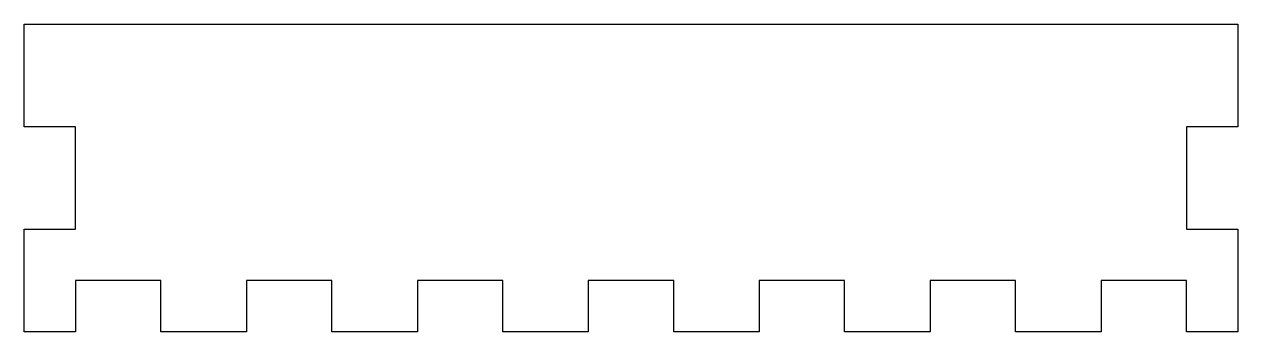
# Model space of a CAD drawing. Header units: millimetres. Extents: x -71 to 0, y 0 to 18.
import ezdxf

# ---------------------------------------------------------------- set-up
doc = ezdxf.new("R2010")
doc.units = ezdxf.units.MM
doc.layers.get('0').update_dxf_attribs({"linetype": 'CONTINUOUS'})

msp = doc.modelspace()

# ---------------------------------------------------------------- linework, layer by layer
msp.add_lwpolyline([(-71, 6), (-68, 6), (-68, 12), (-71, 12), (-71, 18), (0, 18), (0, 12), (-3, 12), (-3, 6), (0, 6), (0, 0), (-3, 0), (-3, 3), (-8, 3), (-8, 0), (-13, 0), (-13, 3), (-18, 3), (-18, 0), (-23, 0), (-23, 3), (-28, 3), (-28, 0), (-33, 0), (-33, 3), (-38, 3), (-38, 0), (-43, 0), (-43, 3), (-48, 3), (-48, 0), (-53, 0), (-53, 3), (-58, 3), (-58, 0), (-63, 0), (-63, 3), (-68, 3), (-68, 0), (-71, 0)], close=True)

doc.saveas('drawing.dxf')
